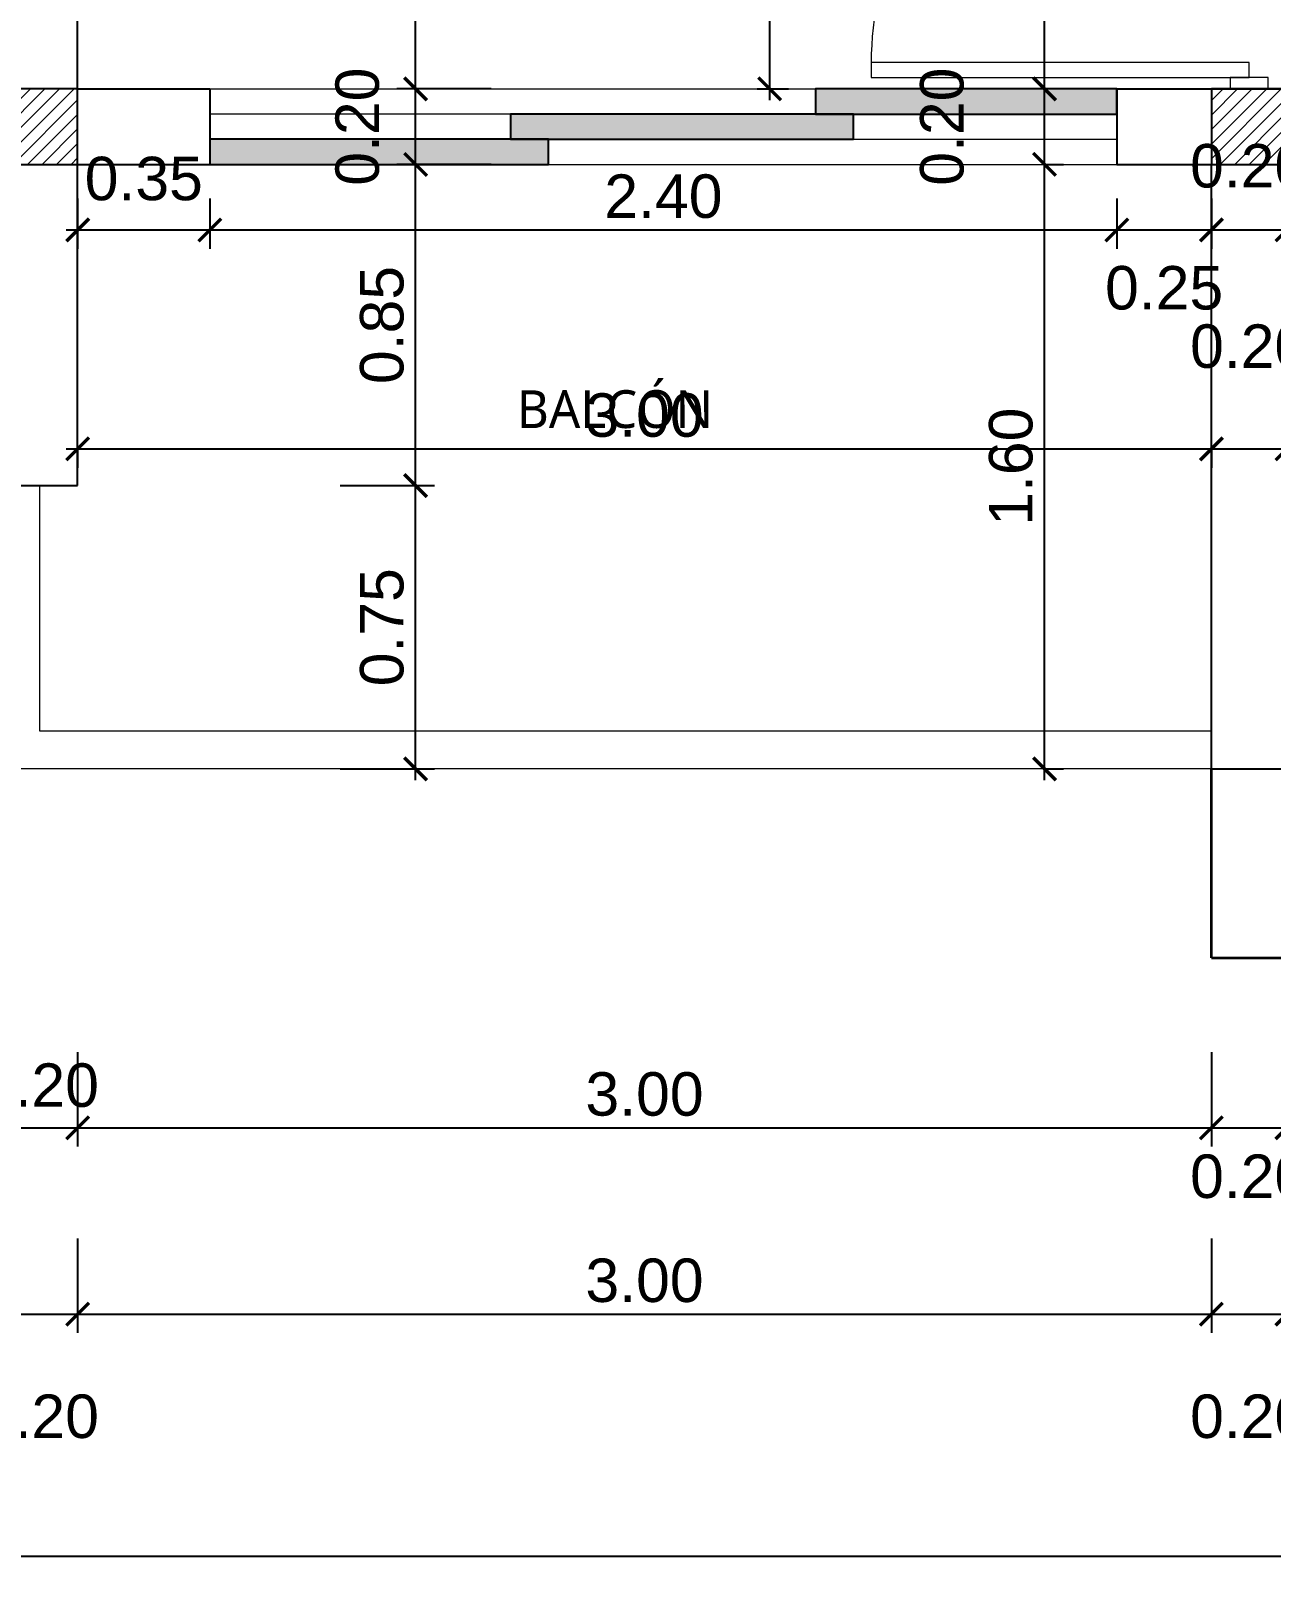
# Model space of a CAD drawing. Header units: feet. Extents: x -417 to 46, y -646 to -218.
# Drawn here: x -73.812 to -70.53, y -293.366 to -289.279 of the extents above; entities that cross this region are included whole.
import ezdxf

# ---------------------------------------------------------------- set-up
doc = ezdxf.new("R2010")
doc.units = ezdxf.units.FT
doc.header["$MEASUREMENT"] = 0
for name, color, linetype, lineweight in [('A-GENM', 8, 'Continuous', 9), ('A-WALL', 4, 'Continuous', 25), ('DIM-COTAS', 1, 'Continuous', 5), ('MB', 2, 'Continuous', 20), ('Piso', 8, 'Continuous', 9), ('puertas', 8, 'Continuous', 9), ('TXT', 2, 'Continuous', 9)]:
    doc.layers.add(name, color=color, linetype=linetype, lineweight=lineweight)
for name, color, linetype in [('columna', 9, 'Continuous'), ('DIM', 10, 'Continuous'), ('PERT-VENT', 2, 'Continuous')]:
    doc.layers.add(name, color=color, linetype=linetype)
doc.styles.add('ads', font='trebuc.ttf', dxfattribs={"height": 0.14})
doc.styles.get("Standard").update_dxf_attribs({"font": 'arial.ttf', "height": 0.115})
doc.dimstyles.new('KEILY', dxfattribs={"dimtxt": 0.115, "dimasz": 0.06, "dimexe": 0.05, "dimexo": 0.2, "dimgap": 0.03, "dimtad": 1, "dimzin": 1, "dimdsep": 46, "dimtxsty": 'Standard', "dimblk": 'ARCHTICK', "dimcen": 2.5, "dimdle": 0.03, "dimclrd": 256, "dimclre": 256, "dimclrt": 7, "dimadec": 0, "dimazin": 0, "dimtfac": 1, "dimtmove": 2, "dimatfit": 3, "dimfxl": 0.2, "dimfxlon": 1, "dimtolj": 1, "dimtzin": 1, "dimarcsym": 0})

# ---------------------------------------------------------------- blocks, each defined once
blk = doc.blocks.new('A$C4D292AF4')
at = {"layer": 'puertas'}
for points in [[(0.03, 0.05), (0.07, 0.05), (0.07, 1.05), (0.03, 1.05)], [(0, 0), (0.03, 0), (0.03, 0.1), (0, 0.1)], [(0.97, 0), (1, 0), (1, 0.1), (0.97, 0.1)]]:
    blk.add_lwpolyline(points, close=True, dxfattribs=at)
blk.add_arc((0.0677, 0.1465), 0.9035, 357.0481, 89.8556, dxfattribs=at)
blk = doc.blocks.new('A$C6DF15AF1')
for points in [[(1.6027, 0.1333), (2.4, 0.1333), (2.4, 0.2), (1.6027, 0.2)], [(0.7955, 0.0667), (1.7027, 0.0667), (1.7027, 0.1333), (0.7955, 0.1333)], [(0, 0), (0.8955, 0), (0.8955, 0.0667), (0, 0.0667)]]:
    blk.add_hatch(color=256).paths.add_polyline_path(points)
at = {"layer": 'PERT-VENT', "extrusion": (-6.28888e-16, -1.94037e-15, -1)}
for points in [[(-1.6027, 0.1333), (-2.4, 0.1333), (-2.4, 0.2), (-1.6027, 0.2)], [(-0.7955, 0.0667), (-1.7027, 0.0667), (-1.7027, 0.1333), (-0.7955, 0.1333)], [(0, 0), (-0.8955, 0), (-0.8955, 0.0667), (0, 0.0667)]]:
    blk.add_lwpolyline(points, close=True, dxfattribs=at)
at = {"layer": 'Piso'}
for p, q in [((0, 0.2), (2.4, 0.2)), ((0, 0), (2.4, 0))]:
    blk.add_line(p, q, dxfattribs=at)
at = {"layer": 'Piso', "extrusion": (-6.28888e-16, -1.94037e-15, -1)}
for p, q in [((0.7955, 0.1333), (0, 0.1333)), ((1.7027, 0.0667), (2.4, 0.0667))]:
    blk.add_line(p, q, dxfattribs=at)
blk = doc.blocks.new('_ArchTick')
at = {"layer": 'DIM-COTAS', "color": 0, "const_width": 0.15}
blk.add_lwpolyline([(-0.5, -0.5), (0.5, 0.5)], dxfattribs=at)
blk = doc.blocks.new('*D1129')
at = {"layer": 'Defpoints', "color": 0, "transparency": 16777216}
for p in [(-74.0764, -291.2321), (-78.4368, -291.7321), (-70.8764, -291.7321)]:
    blk.add_point(p, dxfattribs=at)
at = {"layer": 'DIM', "lineweight": -2, "transparency": 16777216}
for p, q in [((-78.4368, -291.2021), (-78.4368, -291.7621)), ((-78.2368, -291.2321), (-78.4868, -291.2321)), ((-78.2368, -291.7321), (-78.4868, -291.7321))]:
    blk.add_line(p, q, dxfattribs=at)
at = {"layer": 'DIM', "lineweight": -2, "transparency": 16777216, "xscale": 0.06, "yscale": 0.06, "zscale": 0.06}
for p, rotation in [((-78.4368, -291.2321), 90), ((-78.4368, -291.7321), 270)]:
    blk.add_blockref('_ArchTick', p, dxfattribs=dict(at, rotation=rotation))
at = {"layer": 'DIM', "color": 7, "transparency": 16777216, "insert": (-78.5255, -291.4821), "char_height": 0.115, "attachment_point": 5, "rotation": 90}
blk.add_mtext('\\A1;0.50', dxfattribs=at)
blk = doc.blocks.new('*D1272')
at = {"layer": 'Defpoints', "color": 0, "transparency": 16777216}
for p in [(-73.8883, -290.2821), (-73.6883, -290.4821), (-73.6883, -292.1819)]:
    blk.add_point(p, dxfattribs=at)
at = {"layer": 'DIM', "lineweight": -2, "transparency": 16777216}
for p, q in [((-73.8883, -291.9819), (-73.8883, -292.2319)), ((-73.6883, -291.9819), (-73.6883, -292.2319)), ((-73.9183, -292.1819), (-73.6583, -292.1819))]:
    blk.add_line(p, q, dxfattribs=at)
at = {"layer": 'DIM', "lineweight": -2, "transparency": 16777216, "xscale": 0.06, "yscale": 0.06, "zscale": 0.06, "rotation": 180}
blk.add_blockref('_ArchTick', (-73.8883, -292.1819), dxfattribs=at)
at = {"layer": 'DIM', "lineweight": -2, "transparency": 16777216, "xscale": 0.06, "yscale": 0.06, "zscale": 0.06}
blk.add_blockref('_ArchTick', (-73.6883, -292.1819), dxfattribs=at)
at = {"layer": 'DIM', "color": 7, "transparency": 16777216, "insert": (-73.7883, -292.0698), "char_height": 0.115, "attachment_point": 5}
blk.add_mtext('\\A1;0.20', dxfattribs=at)
blk = doc.blocks.new('*D1273')
at = {"layer": 'Defpoints', "color": 0, "transparency": 16777216}
for p in [(-73.6883, -290.4821), (-70.6883, -291.2321), (-70.6883, -292.1819)]:
    blk.add_point(p, dxfattribs=at)
at = {"layer": 'DIM', "lineweight": -2, "transparency": 16777216}
for p, q in [((-73.6883, -291.9819), (-73.6883, -292.2319)), ((-70.6883, -291.9819), (-70.6883, -292.2319)), ((-73.7183, -292.1819), (-70.6583, -292.1819))]:
    blk.add_line(p, q, dxfattribs=at)
at = {"layer": 'DIM', "lineweight": -2, "transparency": 16777216, "xscale": 0.06, "yscale": 0.06, "zscale": 0.06, "rotation": 180}
blk.add_blockref('_ArchTick', (-73.6883, -292.1819), dxfattribs=at)
at = {"layer": 'DIM', "lineweight": -2, "transparency": 16777216, "xscale": 0.06, "yscale": 0.06, "zscale": 0.06}
blk.add_blockref('_ArchTick', (-70.6883, -292.1819), dxfattribs=at)
at = {"layer": 'DIM', "color": 7, "transparency": 16777216, "insert": (-72.1883, -292.0932), "char_height": 0.115, "attachment_point": 5}
blk.add_mtext('\\A1;3.00', dxfattribs=at)
blk = doc.blocks.new('*D1274')
at = {"layer": 'Defpoints', "color": 0, "transparency": 16777216}
for p in [(-70.4883, -291.0321), (-70.6883, -291.2321), (-70.4883, -292.1819)]:
    blk.add_point(p, dxfattribs=at)
at = {"layer": 'DIM', "lineweight": -2, "transparency": 16777216}
for p, q in [((-70.6883, -291.9819), (-70.6883, -292.2319)), ((-70.4883, -291.9819), (-70.4883, -292.2319)), ((-70.7183, -292.1819), (-70.4583, -292.1819))]:
    blk.add_line(p, q, dxfattribs=at)
at = {"layer": 'DIM', "lineweight": -2, "transparency": 16777216, "xscale": 0.06, "yscale": 0.06, "zscale": 0.06, "rotation": 180}
blk.add_blockref('_ArchTick', (-70.6883, -292.1819), dxfattribs=at)
at = {"layer": 'DIM', "lineweight": -2, "transparency": 16777216, "xscale": 0.06, "yscale": 0.06, "zscale": 0.06}
blk.add_blockref('_ArchTick', (-70.4883, -292.1819), dxfattribs=at)
at = {"layer": 'DIM', "color": 7, "transparency": 16777216, "insert": (-70.5883, -292.311), "char_height": 0.115, "attachment_point": 5}
blk.add_mtext('\\A1;0.20', dxfattribs=at)
blk = doc.blocks.new('*D1081')
at = {"layer": 'Defpoints', "color": 0, "transparency": 16777216}
for p in [(-73.8883, -290.2821), (-73.6883, -290.4821), (-73.6883, -292.6751)]:
    blk.add_point(p, dxfattribs=at)
at = {"layer": 'DIM', "lineweight": -2, "transparency": 16777216}
for p, q in [((-73.8883, -292.4751), (-73.8883, -292.7251)), ((-73.6883, -292.4751), (-73.6883, -292.7251)), ((-73.9183, -292.6751), (-73.6583, -292.6751))]:
    blk.add_line(p, q, dxfattribs=at)
at = {"layer": 'DIM', "lineweight": -2, "transparency": 16777216, "xscale": 0.06, "yscale": 0.06, "zscale": 0.06, "rotation": 180}
blk.add_blockref('_ArchTick', (-73.8883, -292.6751), dxfattribs=at)
at = {"layer": 'DIM', "lineweight": -2, "transparency": 16777216, "xscale": 0.06, "yscale": 0.06, "zscale": 0.06}
blk.add_blockref('_ArchTick', (-73.6883, -292.6751), dxfattribs=at)
at = {"layer": 'DIM', "color": 7, "transparency": 16777216, "insert": (-73.7883, -292.9463), "char_height": 0.115, "attachment_point": 5}
blk.add_mtext('\\A1;0.20', dxfattribs=at)
blk = doc.blocks.new('*D1245')
at = {"layer": 'Defpoints', "color": 0, "transparency": 16777216}
for p in [(-73.6883, -290.4821), (-70.6883, -291.2321), (-70.6883, -292.6751)]:
    blk.add_point(p, dxfattribs=at)
at = {"layer": 'DIM', "lineweight": -2, "transparency": 16777216}
for p, q in [((-73.6883, -292.4751), (-73.6883, -292.7251)), ((-70.6883, -292.4751), (-70.6883, -292.7251)), ((-73.7183, -292.6751), (-70.6583, -292.6751))]:
    blk.add_line(p, q, dxfattribs=at)
at = {"layer": 'DIM', "lineweight": -2, "transparency": 16777216, "xscale": 0.06, "yscale": 0.06, "zscale": 0.06, "rotation": 180}
blk.add_blockref('_ArchTick', (-73.6883, -292.6751), dxfattribs=at)
at = {"layer": 'DIM', "lineweight": -2, "transparency": 16777216, "xscale": 0.06, "yscale": 0.06, "zscale": 0.06}
blk.add_blockref('_ArchTick', (-70.6883, -292.6751), dxfattribs=at)
at = {"layer": 'DIM', "color": 7, "transparency": 16777216, "insert": (-72.1883, -292.5864), "char_height": 0.115, "attachment_point": 5}
blk.add_mtext('\\A1;3.00', dxfattribs=at)
blk = doc.blocks.new('*D1246')
at = {"layer": 'Defpoints', "color": 0, "transparency": 16777216}
for p in [(-70.4883, -291.0321), (-70.6883, -291.2321), (-70.4883, -292.6751)]:
    blk.add_point(p, dxfattribs=at)
at = {"layer": 'DIM', "lineweight": -2, "transparency": 16777216}
for p, q in [((-70.6883, -292.4751), (-70.6883, -292.7251)), ((-70.4883, -292.4751), (-70.4883, -292.7251)), ((-70.7183, -292.6751), (-70.4583, -292.6751))]:
    blk.add_line(p, q, dxfattribs=at)
at = {"layer": 'DIM', "lineweight": -2, "transparency": 16777216, "xscale": 0.06, "yscale": 0.06, "zscale": 0.06, "rotation": 180}
blk.add_blockref('_ArchTick', (-70.6883, -292.6751), dxfattribs=at)
at = {"layer": 'DIM', "lineweight": -2, "transparency": 16777216, "xscale": 0.06, "yscale": 0.06, "zscale": 0.06}
blk.add_blockref('_ArchTick', (-70.4883, -292.6751), dxfattribs=at)
at = {"layer": 'DIM', "color": 7, "transparency": 16777216, "insert": (-70.5883, -292.9463), "char_height": 0.115, "attachment_point": 5}
blk.add_mtext('\\A1;0.20', dxfattribs=at)
blk = doc.blocks.new('*D1086')
at = {"layer": 'Defpoints', "color": 0, "transparency": 16777216}
for p in [(-77.7383, -292.7251), (-60.6383, -292.7251), (-60.6383, -293.316)]:
    blk.add_point(p, dxfattribs=at)
at = {"layer": 'DIM', "lineweight": -2, "transparency": 16777216}
for p, q in [((-77.7383, -293.116), (-77.7383, -293.366)), ((-60.6383, -293.116), (-60.6383, -293.366)), ((-77.7683, -293.316), (-60.6083, -293.316))]:
    blk.add_line(p, q, dxfattribs=at)
at = {"layer": 'DIM', "lineweight": -2, "transparency": 16777216, "xscale": 0.06, "yscale": 0.06, "zscale": 0.06, "rotation": 180}
blk.add_blockref('_ArchTick', (-77.7383, -293.316), dxfattribs=at)
at = {"layer": 'DIM', "lineweight": -2, "transparency": 16777216, "xscale": 0.06, "yscale": 0.06, "zscale": 0.06}
blk.add_blockref('_ArchTick', (-60.6383, -293.316), dxfattribs=at)
at = {"layer": 'DIM', "color": 7, "transparency": 16777216, "insert": (-69.1883, -293.2273), "char_height": 0.115, "attachment_point": 5}
blk.add_mtext('\\A1;17.10', dxfattribs=at)
blk = doc.blocks.new('*D1143')
at = {"layer": 'Defpoints', "color": 0, "transparency": 16777216}
for p in [(-73.6883, -289.5223), (-73.3383, -289.5223), (-73.3383, -289.8055)]:
    blk.add_point(p, dxfattribs=at)
at = {"layer": 'DIM', "lineweight": -2, "transparency": 16777216}
for p, q in [((-73.6883, -289.7223), (-73.6883, -289.8555)), ((-73.3383, -289.7223), (-73.3383, -289.8555)), ((-73.7183, -289.8055), (-73.3083, -289.8055))]:
    blk.add_line(p, q, dxfattribs=at)
at = {"layer": 'DIM', "lineweight": -2, "transparency": 16777216, "xscale": 0.06, "yscale": 0.06, "zscale": 0.06, "rotation": 180}
blk.add_blockref('_ArchTick', (-73.6883, -289.8055), dxfattribs=at)
at = {"layer": 'DIM', "lineweight": -2, "transparency": 16777216, "xscale": 0.06, "yscale": 0.06, "zscale": 0.06}
blk.add_blockref('_ArchTick', (-73.3383, -289.8055), dxfattribs=at)
at = {"layer": 'DIM', "color": 7, "transparency": 16777216, "insert": (-73.5133, -289.6701), "char_height": 0.115, "attachment_point": 5}
blk.add_mtext('\\A1;0.35', dxfattribs=at)
blk = doc.blocks.new('*D1144')
at = {"layer": 'Defpoints', "color": 0, "transparency": 16777216}
for p in [(-73.3383, -289.5223), (-70.9383, -289.5223), (-70.9383, -289.8055)]:
    blk.add_point(p, dxfattribs=at)
at = {"layer": 'DIM', "lineweight": -2, "transparency": 16777216}
for p, q in [((-73.3383, -289.7223), (-73.3383, -289.8555)), ((-70.9383, -289.7223), (-70.9383, -289.8555)), ((-73.3683, -289.8055), (-70.9083, -289.8055))]:
    blk.add_line(p, q, dxfattribs=at)
at = {"layer": 'DIM', "lineweight": -2, "transparency": 16777216, "xscale": 0.06, "yscale": 0.06, "zscale": 0.06, "rotation": 180}
blk.add_blockref('_ArchTick', (-73.3383, -289.8055), dxfattribs=at)
at = {"layer": 'DIM', "lineweight": -2, "transparency": 16777216, "xscale": 0.06, "yscale": 0.06, "zscale": 0.06}
blk.add_blockref('_ArchTick', (-70.9383, -289.8055), dxfattribs=at)
at = {"layer": 'DIM', "color": 7, "transparency": 16777216, "insert": (-72.1383, -289.7168), "char_height": 0.115, "attachment_point": 5}
blk.add_mtext('\\A1;2.40', dxfattribs=at)
blk = doc.blocks.new('*D1145')
at = {"layer": 'Defpoints', "color": 0, "transparency": 16777216}
for p in [(-70.9383, -289.5223), (-70.6883, -289.5223), (-70.6883, -289.8055)]:
    blk.add_point(p, dxfattribs=at)
at = {"layer": 'DIM', "lineweight": -2, "transparency": 16777216}
for p, q in [((-70.9383, -289.7223), (-70.9383, -289.8555)), ((-70.6883, -289.7223), (-70.6883, -289.8555)), ((-70.9683, -289.8055), (-70.6583, -289.8055))]:
    blk.add_line(p, q, dxfattribs=at)
at = {"layer": 'DIM', "lineweight": -2, "transparency": 16777216, "xscale": 0.06, "yscale": 0.06, "zscale": 0.06, "rotation": 180}
blk.add_blockref('_ArchTick', (-70.9383, -289.8055), dxfattribs=at)
at = {"layer": 'DIM', "lineweight": -2, "transparency": 16777216, "xscale": 0.06, "yscale": 0.06, "zscale": 0.06}
blk.add_blockref('_ArchTick', (-70.6883, -289.8055), dxfattribs=at)
at = {"layer": 'DIM', "color": 7, "transparency": 16777216, "insert": (-70.8133, -289.9593), "char_height": 0.115, "attachment_point": 5}
blk.add_mtext('\\A1;0.25', dxfattribs=at)
blk = doc.blocks.new('*D1146')
at = {"layer": 'Defpoints', "color": 0, "transparency": 16777216}
for p in [(-70.6883, -289.5223), (-70.4883, -289.8055), (-70.4883, -290.1781)]:
    blk.add_point(p, dxfattribs=at)
at = {"layer": 'DIM', "lineweight": -2, "transparency": 16777216}
for p, q in [((-70.6883, -289.7223), (-70.6883, -289.8555)), ((-70.4883, -289.9781), (-70.4883, -289.7555)), ((-70.7183, -289.8055), (-70.4583, -289.8055))]:
    blk.add_line(p, q, dxfattribs=at)
at = {"layer": 'DIM', "lineweight": -2, "transparency": 16777216, "xscale": 0.06, "yscale": 0.06, "zscale": 0.06, "rotation": 180}
blk.add_blockref('_ArchTick', (-70.6883, -289.8055), dxfattribs=at)
at = {"layer": 'DIM', "lineweight": -2, "transparency": 16777216, "xscale": 0.06, "yscale": 0.06, "zscale": 0.06}
blk.add_blockref('_ArchTick', (-70.4883, -289.8055), dxfattribs=at)
at = {"layer": 'DIM', "color": 7, "transparency": 16777216, "insert": (-70.5883, -289.6364), "char_height": 0.115, "attachment_point": 5}
blk.add_mtext('\\A1;0.20', dxfattribs=at)
blk = doc.blocks.new('*D1350')
at = {"layer": 'Defpoints', "color": 0, "transparency": 16777216}
for p in [(-73.6883, -290.3687), (-70.6883, -290.3687), (-70.6883, -290.385)]:
    blk.add_point(p, dxfattribs=at)
at = {"layer": 'DIM', "lineweight": -2, "transparency": 16777216}
for p, q in [((-73.7183, -290.385), (-70.6583, -290.385)), ((-73.6883, -290.385), (-73.6883, -290.435)), ((-70.6883, -290.385), (-70.6883, -290.435))]:
    blk.add_line(p, q, dxfattribs=at)
at = {"layer": 'DIM', "lineweight": -2, "transparency": 16777216, "xscale": 0.06, "yscale": 0.06, "zscale": 0.06, "rotation": 180}
blk.add_blockref('_ArchTick', (-73.6883, -290.385), dxfattribs=at)
at = {"layer": 'DIM', "lineweight": -2, "transparency": 16777216, "xscale": 0.06, "yscale": 0.06, "zscale": 0.06}
blk.add_blockref('_ArchTick', (-70.6883, -290.385), dxfattribs=at)
at = {"layer": 'DIM', "color": 7, "transparency": 16777216, "insert": (-72.1883, -290.2962), "char_height": 0.115, "attachment_point": 5}
blk.add_mtext('\\A1;3.00', dxfattribs=at)
blk = doc.blocks.new('*D1351')
at = {"layer": 'Defpoints', "color": 0, "transparency": 16777216}
for p in [(-70.6883, -290.3687), (-70.4883, -290.385), (-70.4883, -290.7101)]:
    blk.add_point(p, dxfattribs=at)
at = {"layer": 'DIM', "lineweight": -2, "transparency": 16777216}
for p, q in [((-70.4883, -290.5101), (-70.4883, -290.335)), ((-70.7183, -290.385), (-70.4583, -290.385)), ((-70.6883, -290.385), (-70.6883, -290.435))]:
    blk.add_line(p, q, dxfattribs=at)
at = {"layer": 'DIM', "lineweight": -2, "transparency": 16777216, "xscale": 0.06, "yscale": 0.06, "zscale": 0.06, "rotation": 180}
blk.add_blockref('_ArchTick', (-70.6883, -290.385), dxfattribs=at)
at = {"layer": 'DIM', "lineweight": -2, "transparency": 16777216, "xscale": 0.06, "yscale": 0.06, "zscale": 0.06}
blk.add_blockref('_ArchTick', (-70.4883, -290.385), dxfattribs=at)
at = {"layer": 'DIM', "color": 7, "transparency": 16777216, "insert": (-70.5883, -290.1138), "char_height": 0.115, "attachment_point": 5}
blk.add_mtext('\\A1;0.20', dxfattribs=at)
blk = doc.blocks.new('*D1168')
at = {"layer": 'Defpoints', "color": 0, "transparency": 16777216}
for p in [(-73.3524, -290.4821), (-72.7941, -290.4821), (-73.3001, -291.2321)]:
    blk.add_point(p, dxfattribs=at)
at = {"layer": 'DIM', "lineweight": -2, "transparency": 16777216}
for p, q in [((-72.7941, -291.2621), (-72.7941, -290.4521)), ((-72.9941, -290.4821), (-72.7441, -290.4821)), ((-72.9941, -291.2321), (-72.7441, -291.2321))]:
    blk.add_line(p, q, dxfattribs=at)
at = {"layer": 'DIM', "lineweight": -2, "transparency": 16777216, "xscale": 0.06, "yscale": 0.06, "zscale": 0.06}
for p, rotation in [((-72.7941, -290.4821), 90), ((-72.7941, -291.2321), 270)]:
    blk.add_blockref('_ArchTick', p, dxfattribs=dict(at, rotation=rotation))
at = {"layer": 'DIM', "color": 7, "transparency": 16777216, "insert": (-72.8829, -290.8571), "char_height": 0.115, "attachment_point": 5, "rotation": 90}
blk.add_mtext('\\A1;0.75', dxfattribs=at)
blk = doc.blocks.new('*D1169')
at = {"layer": 'Defpoints', "color": 0, "transparency": 16777216}
for p in [(-72.7941, -289.6321), (-72.0754, -289.6321), (-73.3524, -290.4821)]:
    blk.add_point(p, dxfattribs=at)
at = {"layer": 'DIM', "lineweight": -2, "transparency": 16777216}
for p, q in [((-72.5941, -289.6321), (-72.8441, -289.6321)), ((-72.7941, -290.5121), (-72.7941, -289.6021)), ((-72.9941, -290.4821), (-72.7441, -290.4821))]:
    blk.add_line(p, q, dxfattribs=at)
at = {"layer": 'DIM', "lineweight": -2, "transparency": 16777216, "xscale": 0.06, "yscale": 0.06, "zscale": 0.06}
for p, rotation in [((-72.7941, -289.6321), 90), ((-72.7941, -290.4821), 270)]:
    blk.add_blockref('_ArchTick', p, dxfattribs=dict(at, rotation=rotation))
at = {"layer": 'DIM', "color": 7, "transparency": 16777216, "insert": (-72.8829, -290.0571), "char_height": 0.115, "attachment_point": 5, "rotation": 90}
blk.add_mtext('\\A1;0.85', dxfattribs=at)
blk = doc.blocks.new('*D1170')
at = {"layer": 'Defpoints', "color": 0, "transparency": 16777216}
for p in [(-72.7941, -289.4321), (-72.1655, -289.4321), (-72.0754, -289.6321)]:
    blk.add_point(p, dxfattribs=at)
at = {"layer": 'DIM', "lineweight": -2, "transparency": 16777216}
for p, q in [((-72.5941, -289.4321), (-72.8441, -289.4321)), ((-72.7941, -289.6621), (-72.7941, -289.4021)), ((-72.5941, -289.6321), (-72.8441, -289.6321))]:
    blk.add_line(p, q, dxfattribs=at)
at = {"layer": 'DIM', "lineweight": -2, "transparency": 16777216, "xscale": 0.06, "yscale": 0.06, "zscale": 0.06}
for p, rotation in [((-72.7941, -289.4321), 90), ((-72.7941, -289.6321), 270)]:
    blk.add_blockref('_ArchTick', p, dxfattribs=dict(at, rotation=rotation))
at = {"layer": 'DIM', "color": 7, "transparency": 16777216, "insert": (-72.9479, -289.5321), "char_height": 0.115, "attachment_point": 5, "rotation": 90}
blk.add_mtext('\\A1;0.20', dxfattribs=at)
blk = doc.blocks.new('*D1171')
at = {"layer": 'Defpoints', "color": 0, "transparency": 16777216}
for p in [(-73.3524, -285.2821), (-72.7941, -285.2821), (-72.1655, -289.4321)]:
    blk.add_point(p, dxfattribs=at)
at = {"layer": 'DIM', "lineweight": -2, "transparency": 16777216}
for p, q in [((-72.7941, -289.4621), (-72.7941, -285.2521)), ((-72.9941, -285.2821), (-72.7441, -285.2821)), ((-72.5941, -289.4321), (-72.8441, -289.4321))]:
    blk.add_line(p, q, dxfattribs=at)
at = {"layer": 'DIM', "lineweight": -2, "transparency": 16777216, "xscale": 0.06, "yscale": 0.06, "zscale": 0.06}
for p, rotation in [((-72.7941, -285.2821), 90), ((-72.7941, -289.4321), 270)]:
    blk.add_blockref('_ArchTick', p, dxfattribs=dict(at, rotation=rotation))
at = {"layer": 'DIM', "color": 7, "transparency": 16777216, "insert": (-72.8829, -287.3571), "char_height": 0.115, "attachment_point": 5, "rotation": 90}
blk.add_mtext('\\A1;4.15', dxfattribs=at)
blk = doc.blocks.new('*D1369')
at = {"layer": 'Defpoints', "color": 0, "transparency": 16777216}
for p in [(-71.2037, -289.6321), (-71.1298, -289.6321), (-71.2037, -291.2321)]:
    blk.add_point(p, dxfattribs=at)
at = {"layer": 'DIM', "lineweight": -2, "transparency": 16777216}
for p, q in [((-71.1298, -291.2621), (-71.1298, -289.6021)), ((-71.1298, -289.6321), (-71.0798, -289.6321)), ((-71.1298, -291.2321), (-71.0798, -291.2321))]:
    blk.add_line(p, q, dxfattribs=at)
at = {"layer": 'DIM', "lineweight": -2, "transparency": 16777216, "xscale": 0.06, "yscale": 0.06, "zscale": 0.06}
for p, rotation in [((-71.1298, -289.6321), 90), ((-71.1298, -291.2321), 270)]:
    blk.add_blockref('_ArchTick', p, dxfattribs=dict(at, rotation=rotation))
at = {"layer": 'DIM', "color": 7, "transparency": 16777216, "insert": (-71.2185, -290.4321), "char_height": 0.115, "attachment_point": 5, "rotation": 90}
blk.add_mtext('\\A1;1.60', dxfattribs=at)
blk = doc.blocks.new('*D1370')
at = {"layer": 'Defpoints', "color": 0, "transparency": 16777216}
for p in [(-71.1298, -289.4321), (-70.9383, -289.4321), (-71.2037, -289.6321)]:
    blk.add_point(p, dxfattribs=at)
at = {"layer": 'DIM', "lineweight": -2, "transparency": 16777216}
for p, q in [((-71.1298, -289.4321), (-71.1798, -289.4321)), ((-71.1298, -289.6621), (-71.1298, -289.4021)), ((-71.1298, -289.6321), (-71.0798, -289.6321))]:
    blk.add_line(p, q, dxfattribs=at)
at = {"layer": 'DIM', "lineweight": -2, "transparency": 16777216, "xscale": 0.06, "yscale": 0.06, "zscale": 0.06}
for p, rotation in [((-71.1298, -289.4321), 90), ((-71.1298, -289.6321), 270)]:
    blk.add_blockref('_ArchTick', p, dxfattribs=dict(at, rotation=rotation))
at = {"layer": 'DIM', "color": 7, "transparency": 16777216, "insert": (-71.4009, -289.5321), "char_height": 0.115, "attachment_point": 5, "rotation": 90}
blk.add_mtext('\\A1;0.20', dxfattribs=at)
blk = doc.blocks.new('*D1371')
at = {"layer": 'Defpoints', "color": 0, "transparency": 16777216}
for p in [(-71.1298, -288.4321), (-70.6883, -288.4321), (-70.9383, -289.4321)]:
    blk.add_point(p, dxfattribs=at)
at = {"layer": 'DIM', "lineweight": -2, "transparency": 16777216}
for p, q in [((-71.1298, -289.4621), (-71.1298, -288.4021)), ((-70.9298, -288.4321), (-71.1798, -288.4321)), ((-71.1298, -289.4321), (-71.1798, -289.4321))]:
    blk.add_line(p, q, dxfattribs=at)
at = {"layer": 'DIM', "lineweight": -2, "transparency": 16777216, "xscale": 0.06, "yscale": 0.06, "zscale": 0.06}
for p, rotation in [((-71.1298, -288.4321), 90), ((-71.1298, -289.4321), 270)]:
    blk.add_blockref('_ArchTick', p, dxfattribs=dict(at, rotation=rotation))
at = {"layer": 'DIM', "color": 7, "transparency": 16777216, "insert": (-71.2185, -288.9321), "char_height": 0.115, "attachment_point": 5, "rotation": 90}
blk.add_mtext('\\A1;1.00', dxfattribs=at)
blk = doc.blocks.new('*D1188')
at = {"layer": 'Defpoints', "color": 0, "transparency": 16777216}
for p in [(-71.9883, -283.6821), (-72.0905, -289.4321), (-71.8572, -289.4321)]:
    blk.add_point(p, dxfattribs=at)
at = {"layer": 'DIM', "lineweight": -2, "transparency": 16777216}
for p, q in [((-71.8572, -283.6521), (-71.8572, -289.4621)), ((-71.8572, -283.6821), (-71.8072, -283.6821)), ((-71.8905, -289.4321), (-71.8072, -289.4321))]:
    blk.add_line(p, q, dxfattribs=at)
at = {"layer": 'DIM', "lineweight": -2, "transparency": 16777216, "xscale": 0.06, "yscale": 0.06, "zscale": 0.06}
for p, rotation in [((-71.8572, -283.6821), 90), ((-71.8572, -289.4321), 270)]:
    blk.add_blockref('_ArchTick', p, dxfattribs=dict(at, rotation=rotation))
at = {"layer": 'DIM', "color": 7, "transparency": 16777216, "insert": (-71.9456, -286.5571), "char_height": 0.115, "attachment_point": 5, "rotation": 90}
blk.add_mtext('\\A1;5.75', dxfattribs=at)
blk = doc.blocks.new('A$C012446DC')
at = {"layer": 'Piso'}
h = blk.add_hatch(dxfattribs=at)
h.set_pattern_fill('ANSI31', color=256, scale=0.008571, angle=180)
h.set_pattern_definition([(225, (206536.064322, 1154820.960068), (0.0192434059784, -0.0192434059784), [])])
h.paths.add_polyline_path([(0, 0), (0.2, 0), (0.2, 0.2), (0, 0.2)])
at = {"layer": 'columna'}
blk.add_lwpolyline([(0.2, 0.2), (0, 0.2), (0, 0), (0.2, 0)], close=True, dxfattribs=at)
blk = doc.blocks.new('A$C387E0859')
for p in [(0, 0), (3.2, 0)]:
    blk.add_blockref('A$C012446DC', p)

msp = doc.modelspace()

# ---------------------------------------------------------------- linework, layer by layer
at = {"layer": 'A-GENM'}
for p, q in [((-73.7883, -291.1321), (-73.7883, -290.4821)), ((-70.6883, -291.1321), (-73.7883, -291.1321)), ((-70.6883, -291.2321), (-73.8883, -291.2321))]:
    msp.add_line(p, q, dxfattribs=at)
at = {"layer": 'A-WALL'}
for p, q in [((-73.6883, -289.4321), (-73.6883, -285.2821)), ((-73.6883, -289.4321), (-73.3383, -289.4321)), ((-73.3383, -289.4321), (-73.3383, -289.6321)), ((-70.9383, -289.4321), (-70.4883, -289.4321)), ((-70.9383, -289.4321), (-70.9383, -289.6321)), ((-73.6883, -290.4821), (-73.6883, -289.6321)), ((-73.6883, -289.6321), (-73.3383, -289.6321)), ((-70.9383, -289.6321), (-70.6883, -289.6321)), ((-70.6883, -291.2321), (-70.6883, -289.6321)), ((-74.1883, -290.4821), (-73.6883, -290.4821)), ((-70.6883, -291.2321), (-70.1883, -291.2321))]:
    msp.add_line(p, q, dxfattribs=at)
at = {"layer": 'MB', "lineweight": 35, "extrusion": (-2.36783e-12, 8.94772e-16, -1)}
for q in [(-70.6883, -291.2321), (-67.6883, -291.7321)]:
    msp.add_line((-70.6883, -291.7321), q, dxfattribs=at)

# ---------------------------------------------------------------- block references
for name, p in [('A$C387E0859', (-73.8883, -289.6321)), ('A$C6DF15AF1', (-73.3383, -289.6321))]:
    msp.add_blockref(name, p)
at = {"layer": 'puertas', "extrusion": (1.94037e-15, 6.28888e-16, -1), "xscale": -1.000288939019299, "yscale": 1.000288939019299, "zscale": 1.000288939019297, "rotation": 270}
msp.add_blockref('A$C4D292AF4', (70.5382, -289.4324), dxfattribs=at)

# ---------------------------------------------------------------- texts
at = {"layer": 'TXT', "insert": (-72.2665, -290.2297), "char_height": 0.1, "width": 2.688, "attachment_point": 2, "style": 'ads'}
msp.add_mtext('BALCÓN', dxfattribs=at)

# ---------------------------------------------------------------- dimensions: what is measured, and where the dimension line sits
at = {"layer": 'DIM'}
for base, p1, p2, picture, middle in [((-71.8572, -289.4321), (-71.9883, -283.6821), (-72.0905, -289.4321), '*D1188', (-71.9456, -286.5571)), ((-72.7941, -285.2821), (-72.1655, -289.4321), (-73.3524, -285.2821), '*D1171', (-72.8829, -287.3571)), ((-71.1298, -288.4321), (-70.9383, -289.4321), (-70.6883, -288.4321), '*D1371', (-71.2185, -288.9321)), ((-72.7941, -289.4321), (-72.0754, -289.6321), (-72.1655, -289.4321), '*D1170', (-72.9479, -289.5321)), ((-71.1298, -289.4321), (-71.2037, -289.6321), (-70.9383, -289.4321), '*D1370', (-71.4009, -289.5321)), ((-72.7941, -289.6321), (-73.3524, -290.4821), (-72.0754, -289.6321), '*D1169', (-72.8829, -290.0571)), ((-71.1298, -289.6321), (-71.2037, -291.2321), (-71.2037, -289.6321), '*D1369', (-71.2185, -290.4321)), ((-72.7941, -290.4821), (-73.3001, -291.2321), (-73.3524, -290.4821), '*D1168', (-72.8829, -290.8571)), ((-78.4368, -291.7321), (-74.0764, -291.2321), (-70.8764, -291.7321), '*D1129', (-78.5255, -291.4821))]:
    dim = msp.add_linear_dim(base=base, p1=p1, p2=p2, angle=90, dimstyle='KEILY', dxfattribs=at)
    dim.commit()
    dim.dimension.update_dxf_attribs({"geometry": picture, "text_midpoint": middle})
for base, p1, p2, picture, middle in [((-73.3383, -289.8055), (-73.6883, -289.5223), (-73.3383, -289.5223), '*D1143', (-73.5133, -289.6701)), ((-70.6883, -289.8055), (-70.9383, -289.5223), (-70.6883, -289.5223), '*D1145', (-70.8133, -289.9593)), ((-70.4883, -289.8055), (-70.6883, -289.5223), (-70.4883, -290.1781), '*D1146', (-70.5883, -289.6364)), ((-73.6883, -292.1819), (-73.8883, -290.2821), (-73.6883, -290.4821), '*D1272', (-73.7883, -292.0698)), ((-70.4883, -292.1819), (-70.6883, -291.2321), (-70.4883, -291.0321), '*D1274', (-70.5883, -292.311))]:
    dim = msp.add_linear_dim(base=base, p1=p1, p2=p2, dimstyle='KEILY', dxfattribs=at)
    dim.commit()
    dim.dimension.update_dxf_attribs({"geometry": picture, "text_midpoint": middle, "dimtype": 160})
for base, p1, p2, picture, middle in [((-70.9383, -289.8055), (-73.3383, -289.5223), (-70.9383, -289.5223), '*D1144', (-72.1383, -289.7168)), ((-70.4883, -290.385), (-70.6883, -290.3687), (-70.4883, -290.7101), '*D1351', (-70.5883, -290.1138)), ((-70.6883, -290.385), (-73.6883, -290.3687), (-70.6883, -290.3687), '*D1350', (-72.1883, -290.2962)), ((-73.6883, -292.6751), (-73.8883, -290.2821), (-73.6883, -290.4821), '*D1081', (-73.7883, -292.9463)), ((-70.6883, -292.1819), (-73.6883, -290.4821), (-70.6883, -291.2321), '*D1273', (-72.1883, -292.0932)), ((-70.6883, -292.6751), (-73.6883, -290.4821), (-70.6883, -291.2321), '*D1245', (-72.1883, -292.5864)), ((-70.4883, -292.6751), (-70.6883, -291.2321), (-70.4883, -291.0321), '*D1246', (-70.5883, -292.9463)), ((-60.6383, -293.316), (-77.7383, -292.7251), (-60.6383, -292.7251), '*D1086', (-69.1883, -293.2273))]:
    dim = msp.add_linear_dim(base=base, p1=p1, p2=p2, dimstyle='KEILY', dxfattribs=at)
    dim.commit()
    dim.dimension.update_dxf_attribs({"geometry": picture, "text_midpoint": middle})

doc.saveas('drawing.dxf')
